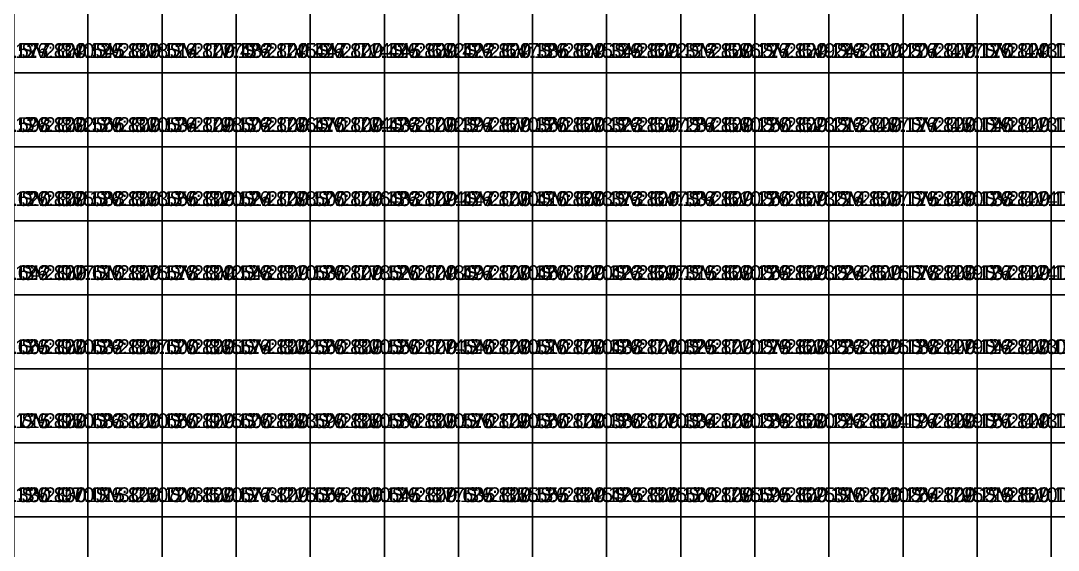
# Model space of a CAD drawing. Header units: metres. Extents: x 287857 to 287981, y 62957 to 63018.
# Drawn here: x 287898.02 to 287912.02, y 62964.38 to 62971.53 of the extents above; entities that cross this region are included whole.
import ezdxf

# ---------------------------------------------------------------- set-up
doc = ezdxf.new("R2010")
doc.units = ezdxf.units.M
doc.layers.add('CORR-CUT', color=7, linetype='Continuous', true_color=0x3b82f6)
doc.layers.add('CORR-DIFF-TXT', color=7, linetype='Continuous', true_color=0xffffff)

msp = doc.modelspace()

# ---------------------------------------------------------------- linework, layer by layer
at = {"layer": 'CORR-CUT'}
for points in [[(287897.925, 62970.831, 129.545), (287898.925, 62970.831, 129.545), (287898.925, 62971.831, 129.545), (287897.925, 62971.831, 129.545), (287897.925, 62970.831, 129.545)], [(287898.925, 62970.831, 129.514), (287899.925, 62970.831, 129.514), (287899.925, 62971.831, 129.514), (287898.925, 62971.831, 129.514), (287898.925, 62970.831, 129.514)], [(287899.925, 62970.831, 129.482), (287900.925, 62970.831, 129.482), (287900.925, 62971.831, 129.482), (287899.925, 62971.831, 129.482), (287899.925, 62970.831, 129.482)], [(287900.925, 62970.831, 129.447), (287901.925, 62970.831, 129.447), (287901.925, 62971.831, 129.447), (287900.925, 62971.831, 129.447), (287900.925, 62970.831, 129.447)], [(287901.925, 62970.831, 129.445), (287902.925, 62970.831, 129.445), (287902.925, 62971.831, 129.445), (287901.925, 62971.831, 129.445), (287901.925, 62970.831, 129.445)], [(287902.925, 62970.831, 129.422), (287903.925, 62970.831, 129.422), (287903.925, 62971.831, 129.422), (287902.925, 62971.831, 129.422), (287902.925, 62970.831, 129.422)], [(287903.925, 62970.831, 129.386), (287904.925, 62970.831, 129.386), (287904.925, 62971.831, 129.386), (287903.925, 62971.831, 129.386), (287903.925, 62970.831, 129.386)], [(287904.925, 62970.831, 129.349), (287905.925, 62970.831, 129.349), (287905.925, 62971.831, 129.349), (287904.925, 62971.831, 129.349), (287904.925, 62970.831, 129.349)], [(287905.925, 62970.831, 129.312), (287906.925, 62970.831, 129.312), (287906.925, 62971.831, 129.312), (287905.925, 62971.831, 129.312), (287905.925, 62970.831, 129.312)], [(287906.925, 62970.831, 129.277), (287907.925, 62970.831, 129.277), (287907.925, 62971.831, 129.277), (287906.925, 62971.831, 129.277), (287906.925, 62970.831, 129.277)], [(287907.925, 62970.831, 129.243), (287908.925, 62970.831, 129.243), (287908.925, 62971.831, 129.243), (287907.925, 62971.831, 129.243), (287907.925, 62970.831, 129.243)], [(287908.925, 62970.831, 129.207), (287909.925, 62970.831, 129.207), (287909.925, 62971.831, 129.207), (287908.925, 62971.831, 129.207), (287908.925, 62970.831, 129.207)], [(287909.925, 62970.831, 129.17), (287910.925, 62970.831, 129.17), (287910.925, 62971.831, 129.17), (287909.925, 62971.831, 129.17), (287909.925, 62970.831, 129.17)], [(287910.925, 62970.831, 129.133), (287911.925, 62970.831, 129.133), (287911.925, 62971.831, 129.133), (287910.925, 62971.831, 129.133), (287910.925, 62970.831, 129.133)], [(287911.925, 62970.831, 129.097), (287912.925, 62970.831, 129.097), (287912.925, 62971.831, 129.097), (287911.925, 62971.831, 129.097), (287911.925, 62970.831, 129.097)], [(287897.925, 62969.831, 129.566), (287898.925, 62969.831, 129.566), (287898.925, 62970.831, 129.566), (287897.925, 62970.831, 129.566), (287897.925, 62969.831, 129.566)], [(287898.925, 62969.831, 129.534), (287899.925, 62969.831, 129.534), (287899.925, 62970.831, 129.534), (287898.925, 62970.831, 129.534), (287898.925, 62969.831, 129.534)], [(287899.925, 62969.831, 129.502), (287900.925, 62969.831, 129.502), (287900.925, 62970.831, 129.502), (287899.925, 62970.831, 129.502), (287899.925, 62969.831, 129.502)], [(287900.925, 62969.831, 129.47), (287901.925, 62969.831, 129.47), (287901.925, 62970.831, 129.47), (287900.925, 62970.831, 129.47), (287900.925, 62969.831, 129.47)], [(287901.925, 62969.831, 129.433), (287902.925, 62969.831, 129.433), (287902.925, 62970.831, 129.433), (287901.925, 62970.831, 129.433), (287901.925, 62969.831, 129.433)], [(287902.925, 62969.831, 129.397), (287903.925, 62969.831, 129.397), (287903.925, 62970.831, 129.397), (287902.925, 62970.831, 129.397), (287902.925, 62969.831, 129.397)], [(287903.925, 62969.831, 129.36), (287904.925, 62969.831, 129.36), (287904.925, 62970.831, 129.36), (287903.925, 62970.831, 129.36), (287903.925, 62969.831, 129.36)], [(287904.925, 62969.831, 129.323), (287905.925, 62969.831, 129.323), (287905.925, 62970.831, 129.323), (287904.925, 62970.831, 129.323), (287904.925, 62969.831, 129.323)], [(287905.925, 62969.831, 129.287), (287906.925, 62969.831, 129.287), (287906.925, 62970.831, 129.287), (287905.925, 62970.831, 129.287), (287905.925, 62969.831, 129.287)], [(287906.925, 62969.831, 129.25), (287907.925, 62969.831, 129.25), (287907.925, 62970.831, 129.25), (287906.925, 62970.831, 129.25), (287906.925, 62969.831, 129.25)], [(287907.925, 62969.831, 129.213), (287908.925, 62969.831, 129.213), (287908.925, 62970.831, 129.213), (287907.925, 62970.831, 129.213), (287907.925, 62969.831, 129.213)], [(287908.925, 62969.831, 129.177), (287909.925, 62969.831, 129.177), (287909.925, 62970.831, 129.177), (287908.925, 62970.831, 129.177), (287908.925, 62969.831, 129.177)], [(287909.925, 62969.831, 129.14), (287910.925, 62969.831, 129.14), (287910.925, 62970.831, 129.14), (287909.925, 62970.831, 129.14), (287909.925, 62969.831, 129.14)], [(287910.925, 62969.831, 129.103), (287911.925, 62969.831, 129.103), (287911.925, 62970.831, 129.103), (287910.925, 62970.831, 129.103), (287910.925, 62969.831, 129.103)], [(287911.925, 62969.831, 129.067), (287912.925, 62969.831, 129.067), (287912.925, 62970.831, 129.067), (287911.925, 62970.831, 129.067), (287911.925, 62969.831, 129.067)], [(287897.925, 62968.831, 129.588), (287898.925, 62968.831, 129.588), (287898.925, 62969.831, 129.588), (287897.925, 62969.831, 129.588), (287897.925, 62968.831, 129.588)], [(287898.925, 62968.831, 129.556), (287899.925, 62968.831, 129.556), (287899.925, 62969.831, 129.556), (287898.925, 62969.831, 129.556), (287898.925, 62968.831, 129.556)], [(287899.925, 62968.831, 129.524), (287900.925, 62968.831, 129.524), (287900.925, 62969.831, 129.524), (287899.925, 62969.831, 129.524), (287899.925, 62968.831, 129.524)], [(287900.925, 62968.831, 129.5), (287901.925, 62968.831, 129.5), (287901.925, 62969.831, 129.5), (287900.925, 62969.831, 129.5), (287900.925, 62968.831, 129.5)], [(287901.925, 62968.831, 129.483), (287902.925, 62968.831, 129.483), (287902.925, 62969.831, 129.483), (287901.925, 62969.831, 129.483), (287901.925, 62968.831, 129.483)], [(287902.925, 62968.831, 129.447), (287903.925, 62968.831, 129.447), (287903.925, 62969.831, 129.447), (287902.925, 62969.831, 129.447), (287902.925, 62968.831, 129.447)], [(287903.925, 62968.831, 129.41), (287904.925, 62968.831, 129.41), (287904.925, 62969.831, 129.41), (287903.925, 62969.831, 129.41), (287903.925, 62968.831, 129.41)], [(287904.925, 62968.831, 129.373), (287905.925, 62968.831, 129.373), (287905.925, 62969.831, 129.373), (287904.925, 62969.831, 129.373), (287904.925, 62968.831, 129.373)], [(287905.925, 62968.831, 129.337), (287906.925, 62968.831, 129.337), (287906.925, 62969.831, 129.337), (287905.925, 62969.831, 129.337), (287905.925, 62968.831, 129.337)], [(287906.925, 62968.831, 129.26), (287907.925, 62968.831, 129.26), (287907.925, 62969.831, 129.26), (287906.925, 62969.831, 129.26), (287906.925, 62968.831, 129.26)], [(287907.925, 62968.831, 129.214), (287908.925, 62968.831, 129.214), (287908.925, 62969.831, 129.214), (287907.925, 62969.831, 129.214), (287907.925, 62968.831, 129.214)], [(287908.925, 62968.831, 129.175), (287909.925, 62968.831, 129.175), (287909.925, 62969.831, 129.175), (287908.925, 62969.831, 129.175), (287908.925, 62968.831, 129.175)], [(287909.925, 62968.831, 129.138), (287910.925, 62968.831, 129.138), (287910.925, 62969.831, 129.138), (287909.925, 62969.831, 129.138), (287909.925, 62968.831, 129.138)], [(287910.925, 62968.831, 129.102), (287911.925, 62968.831, 129.102), (287911.925, 62969.831, 129.102), (287910.925, 62969.831, 129.102), (287910.925, 62968.831, 129.102)], [(287911.925, 62968.831, 129.065), (287912.925, 62968.831, 129.065), (287912.925, 62969.831, 129.065), (287911.925, 62969.831, 129.065), (287911.925, 62968.831, 129.065)], [(287897.925, 62967.831, 129.61), (287898.925, 62967.831, 129.61), (287898.925, 62968.831, 129.61), (287897.925, 62968.831, 129.61), (287897.925, 62967.831, 129.61)], [(287898.925, 62967.831, 129.578), (287899.925, 62967.831, 129.578), (287899.925, 62968.831, 129.578), (287898.925, 62968.831, 129.578), (287898.925, 62967.831, 129.578)], [(287899.925, 62967.831, 129.548), (287900.925, 62967.831, 129.548), (287900.925, 62968.831, 129.548), (287899.925, 62968.831, 129.548), (287899.925, 62967.831, 129.548)], [(287900.925, 62967.831, 129.53), (287901.925, 62967.831, 129.53), (287901.925, 62968.831, 129.53), (287900.925, 62968.831, 129.53), (287900.925, 62967.831, 129.53)], [(287901.925, 62967.831, 129.52), (287902.925, 62967.831, 129.52), (287902.925, 62968.831, 129.52), (287901.925, 62968.831, 129.52), (287901.925, 62967.831, 129.52)], [(287902.925, 62967.831, 129.497), (287903.925, 62967.831, 129.497), (287903.925, 62968.831, 129.497), (287902.925, 62968.831, 129.497), (287902.925, 62967.831, 129.497)], [(287903.925, 62967.831, 129.46), (287904.925, 62967.831, 129.46), (287904.925, 62968.831, 129.46), (287903.925, 62968.831, 129.46), (287903.925, 62967.831, 129.46)], [(287904.925, 62967.831, 129.423), (287905.925, 62967.831, 129.423), (287905.925, 62968.831, 129.423), (287904.925, 62968.831, 129.423), (287904.925, 62967.831, 129.423)], [(287905.925, 62967.831, 129.315), (287906.925, 62967.831, 129.315), (287906.925, 62968.831, 129.315), (287905.925, 62968.831, 129.315), (287905.925, 62967.831, 129.315)], [(287906.925, 62967.831, 129.269), (287907.925, 62967.831, 129.269), (287907.925, 62968.831, 129.269), (287906.925, 62968.831, 129.269), (287906.925, 62967.831, 129.269)], [(287907.925, 62967.831, 129.224), (287908.925, 62967.831, 129.224), (287908.925, 62968.831, 129.224), (287907.925, 62968.831, 129.224), (287907.925, 62967.831, 129.224)], [(287908.925, 62967.831, 129.178), (287909.925, 62967.831, 129.178), (287909.925, 62968.831, 129.178), (287908.925, 62968.831, 129.178), (287908.925, 62967.831, 129.178)], [(287909.925, 62967.831, 129.137), (287910.925, 62967.831, 129.137), (287910.925, 62968.831, 129.137), (287909.925, 62968.831, 129.137), (287909.925, 62967.831, 129.137)], [(287910.925, 62967.831, 129.1), (287911.925, 62967.831, 129.1), (287911.925, 62968.831, 129.1), (287910.925, 62968.831, 129.1), (287910.925, 62967.831, 129.1)], [(287911.925, 62967.831, 129.063), (287912.925, 62967.831, 129.063), (287912.925, 62968.831, 129.063), (287911.925, 62968.831, 129.063), (287911.925, 62967.831, 129.063)], [(287897.925, 62966.831, 129.632), (287898.925, 62966.831, 129.632), (287898.925, 62967.831, 129.632), (287897.925, 62967.831, 129.632), (287897.925, 62966.831, 129.632)], [(287898.925, 62966.831, 129.6), (287899.925, 62966.831, 129.6), (287899.925, 62967.831, 129.6), (287898.925, 62967.831, 129.6), (287898.925, 62966.831, 129.6)], [(287899.925, 62966.831, 129.574), (287900.925, 62966.831, 129.574), (287900.925, 62967.831, 129.574), (287899.925, 62967.831, 129.574), (287899.925, 62966.831, 129.574)], [(287900.925, 62966.831, 129.56), (287901.925, 62966.831, 129.56), (287901.925, 62967.831, 129.56), (287900.925, 62967.831, 129.56), (287900.925, 62966.831, 129.56)], [(287901.925, 62966.831, 129.55), (287902.925, 62966.831, 129.55), (287902.925, 62967.831, 129.55), (287901.925, 62967.831, 129.55), (287901.925, 62966.831, 129.55)], [(287902.925, 62966.831, 129.54), (287903.925, 62966.831, 129.54), (287903.925, 62967.831, 129.54), (287902.925, 62967.831, 129.54), (287902.925, 62966.831, 129.54)], [(287903.925, 62966.831, 129.51), (287904.925, 62966.831, 129.51), (287904.925, 62967.831, 129.51), (287903.925, 62967.831, 129.51), (287903.925, 62966.831, 129.51)], [(287904.925, 62966.831, 129.438), (287905.925, 62966.831, 129.438), (287905.925, 62967.831, 129.438), (287904.925, 62967.831, 129.438), (287904.925, 62966.831, 129.438)], [(287905.925, 62966.831, 129.325), (287906.925, 62966.831, 129.325), (287906.925, 62967.831, 129.325), (287905.925, 62967.831, 129.325), (287905.925, 62966.831, 129.325)], [(287906.925, 62966.831, 129.279), (287907.925, 62966.831, 129.279), (287907.925, 62967.831, 129.279), (287906.925, 62967.831, 129.279), (287906.925, 62966.831, 129.279)], [(287907.925, 62966.831, 129.233), (287908.925, 62966.831, 129.233), (287908.925, 62967.831, 129.233), (287907.925, 62967.831, 129.233), (287907.925, 62966.831, 129.233)], [(287908.925, 62966.831, 129.188), (287909.925, 62966.831, 129.188), (287909.925, 62967.831, 129.188), (287908.925, 62967.831, 129.188), (287908.925, 62966.831, 129.188)], [(287909.925, 62966.831, 129.142), (287910.925, 62966.831, 129.142), (287910.925, 62967.831, 129.142), (287909.925, 62967.831, 129.142), (287909.925, 62966.831, 129.142)], [(287910.925, 62966.831, 129.098), (287911.925, 62966.831, 129.098), (287911.925, 62967.831, 129.098), (287910.925, 62967.831, 129.098), (287910.925, 62966.831, 129.098)], [(287911.925, 62966.831, 129.062), (287912.925, 62966.831, 129.062), (287912.925, 62967.831, 129.062), (287911.925, 62967.831, 129.062), (287911.925, 62966.831, 129.062)], [(287897.925, 62965.831, 129.683), (287898.925, 62965.831, 129.683), (287898.925, 62966.831, 129.683), (287897.925, 62966.831, 129.683), (287897.925, 62965.831, 129.683)], [(287898.925, 62965.831, 129.65), (287899.925, 62965.831, 129.65), (287899.925, 62966.831, 129.65), (287898.925, 62966.831, 129.65), (287898.925, 62965.831, 129.65)], [(287899.925, 62965.831, 129.6), (287900.925, 62965.831, 129.6), (287900.925, 62966.831, 129.6), (287899.925, 62966.831, 129.6), (287899.925, 62965.831, 129.6)], [(287900.925, 62965.831, 129.59), (287901.925, 62965.831, 129.59), (287901.925, 62966.831, 129.59), (287900.925, 62966.831, 129.59), (287900.925, 62965.831, 129.59)], [(287901.925, 62965.831, 129.58), (287902.925, 62965.831, 129.58), (287902.925, 62966.831, 129.58), (287901.925, 62966.831, 129.58), (287901.925, 62965.831, 129.58)], [(287902.925, 62965.831, 129.57), (287903.925, 62965.831, 129.57), (287903.925, 62966.831, 129.57), (287902.925, 62966.831, 129.57), (287902.925, 62965.831, 129.57)], [(287903.925, 62965.831, 129.56), (287904.925, 62965.831, 129.56), (287904.925, 62966.831, 129.56), (287903.925, 62966.831, 129.56), (287903.925, 62965.831, 129.56)], [(287904.925, 62965.831, 129.38), (287905.925, 62965.831, 129.38), (287905.925, 62966.831, 129.38), (287904.925, 62966.831, 129.38), (287904.925, 62965.831, 129.38)], [(287905.925, 62965.831, 129.334), (287906.925, 62965.831, 129.334), (287906.925, 62966.831, 129.334), (287905.925, 62966.831, 129.334), (287905.925, 62965.831, 129.334)], [(287906.925, 62965.831, 129.289), (287907.925, 62965.831, 129.289), (287907.925, 62966.831, 129.289), (287906.925, 62966.831, 129.289), (287906.925, 62965.831, 129.289)], [(287907.925, 62965.831, 129.243), (287908.925, 62965.831, 129.243), (287908.925, 62966.831, 129.243), (287907.925, 62966.831, 129.243), (287907.925, 62965.831, 129.243)], [(287908.925, 62965.831, 129.197), (287909.925, 62965.831, 129.197), (287909.925, 62966.831, 129.197), (287908.925, 62966.831, 129.197), (287908.925, 62965.831, 129.197)], [(287909.925, 62965.831, 129.151), (287910.925, 62965.831, 129.151), (287910.925, 62966.831, 129.151), (287909.925, 62966.831, 129.151), (287909.925, 62965.831, 129.151)], [(287910.925, 62965.831, 129.106), (287911.925, 62965.831, 129.106), (287911.925, 62966.831, 129.106), (287910.925, 62966.831, 129.106), (287910.925, 62965.831, 129.106)], [(287911.925, 62965.831, 129.06), (287912.925, 62965.831, 129.06), (287912.925, 62966.831, 129.06), (287911.925, 62966.831, 129.06), (287911.925, 62965.831, 129.06)], [(287897.925, 62964.831, 130.015), (287898.925, 62964.831, 130.015), (287898.925, 62965.831, 130.015), (287897.925, 62965.831, 130.015), (287897.925, 62964.831, 130.015)], [(287898.925, 62964.831, 129.7), (287899.925, 62964.831, 129.7), (287899.925, 62965.831, 129.7), (287898.925, 62965.831, 129.7), (287898.925, 62964.831, 129.7)], [(287899.925, 62964.831, 129.677), (287900.925, 62964.831, 129.677), (287900.925, 62965.831, 129.677), (287899.925, 62965.831, 129.677), (287899.925, 62964.831, 129.677)], [(287900.925, 62964.831, 129.655), (287901.925, 62964.831, 129.655), (287901.925, 62965.831, 129.655), (287900.925, 62965.831, 129.655), (287900.925, 62964.831, 129.655)], [(287901.925, 62964.831, 129.645), (287902.925, 62964.831, 129.645), (287902.925, 62965.831, 129.645), (287901.925, 62965.831, 129.645), (287901.925, 62964.831, 129.645)], [(287902.925, 62964.831, 129.635), (287903.925, 62964.831, 129.635), (287903.925, 62965.831, 129.635), (287902.925, 62965.831, 129.635), (287902.925, 62964.831, 129.635)], [(287903.925, 62964.831, 129.555), (287904.925, 62964.831, 129.555), (287904.925, 62965.831, 129.555), (287903.925, 62965.831, 129.555), (287903.925, 62964.831, 129.555)], [(287904.925, 62964.831, 129.425), (287905.925, 62964.831, 129.425), (287905.925, 62965.831, 129.425), (287904.925, 62965.831, 129.425), (287904.925, 62964.831, 129.425)], [(287905.925, 62964.831, 129.56), (287906.925, 62964.831, 129.56), (287906.925, 62965.831, 129.56), (287905.925, 62965.831, 129.56), (287905.925, 62964.831, 129.56)], [(287906.925, 62964.831, 129.595), (287907.925, 62964.831, 129.595), (287907.925, 62965.831, 129.595), (287906.925, 62965.831, 129.595), (287906.925, 62964.831, 129.595)], [(287907.925, 62964.831, 129.31), (287908.925, 62964.831, 129.31), (287908.925, 62965.831, 129.31), (287907.925, 62965.831, 129.31), (287907.925, 62964.831, 129.31)], [(287908.925, 62964.831, 129.264), (287909.925, 62964.831, 129.264), (287909.925, 62965.831, 129.264), (287908.925, 62965.831, 129.264), (287908.925, 62964.831, 129.264)], [(287909.925, 62964.831, 129.219), (287910.925, 62964.831, 129.219), (287910.925, 62965.831, 129.219), (287909.925, 62965.831, 129.219), (287909.925, 62964.831, 129.219)], [(287910.925, 62964.831, 129.173), (287911.925, 62964.831, 129.173), (287911.925, 62965.831, 129.173), (287910.925, 62965.831, 129.173), (287910.925, 62964.831, 129.173)], [(287911.925, 62964.831, 129.15), (287912.925, 62964.831, 129.15), (287912.925, 62965.831, 129.15), (287911.925, 62965.831, 129.15), (287911.925, 62964.831, 129.15)], [(287897.925, 62963.831, 130.63), (287898.925, 62963.831, 130.63), (287898.925, 62964.831, 130.63), (287897.925, 62964.831, 130.63), (287897.925, 62963.831, 130.63)], [(287898.925, 62963.831, 130.022), (287899.925, 62963.831, 130.022), (287899.925, 62964.831, 130.022), (287898.925, 62964.831, 130.022), (287898.925, 62963.831, 130.022)], [(287899.925, 62963.831, 129.735), (287900.925, 62963.831, 129.735), (287900.925, 62964.831, 129.735), (287899.925, 62964.831, 129.735), (287899.925, 62963.831, 129.735)], [(287900.925, 62963.831, 129.722), (287901.925, 62963.831, 129.722), (287901.925, 62964.831, 129.722), (287900.925, 62964.831, 129.722), (287900.925, 62963.831, 129.722)], [(287901.925, 62963.831, 129.71), (287902.925, 62963.831, 129.71), (287902.925, 62964.831, 129.71), (287901.925, 62964.831, 129.71), (287901.925, 62963.831, 129.71)], [(287902.925, 62963.831, 129.63), (287903.925, 62963.831, 129.63), (287903.925, 62964.831, 129.63), (287902.925, 62964.831, 129.63), (287902.925, 62963.831, 129.63)], [(287903.925, 62963.831, 129.55), (287904.925, 62963.831, 129.55), (287904.925, 62964.831, 129.55), (287903.925, 62964.831, 129.55), (287903.925, 62963.831, 129.55)], [(287904.925, 62963.831, 129.47), (287905.925, 62963.831, 129.47), (287905.925, 62964.831, 129.47), (287904.925, 62964.831, 129.47), (287904.925, 62963.831, 129.47)], [(287905.925, 62963.831, 129.545), (287906.925, 62963.831, 129.545), (287906.925, 62964.831, 129.545), (287905.925, 62964.831, 129.545), (287905.925, 62963.831, 129.545)], [(287906.925, 62963.831, 129.74), (287907.925, 62963.831, 129.74), (287907.925, 62964.831, 129.74), (287906.925, 62964.831, 129.74), (287906.925, 62963.831, 129.74)], [(287907.925, 62963.831, 129.935), (287908.925, 62963.831, 129.935), (287908.925, 62964.831, 129.935), (287907.925, 62964.831, 129.935), (287907.925, 62963.831, 129.935)], [(287908.925, 62963.831, 129.81), (287909.925, 62963.831, 129.81), (287909.925, 62964.831, 129.81), (287908.925, 62964.831, 129.81), (287908.925, 62963.831, 129.81)], [(287909.925, 62963.831, 129.525), (287910.925, 62963.831, 129.525), (287910.925, 62964.831, 129.525), (287909.925, 62964.831, 129.525), (287909.925, 62963.831, 129.525)], [(287910.925, 62963.831, 129.24), (287911.925, 62963.831, 129.24), (287911.925, 62964.831, 129.24), (287910.925, 62964.831, 129.24), (287910.925, 62963.831, 129.24)], [(287911.925, 62963.831, 129.24), (287912.925, 62963.831, 129.24), (287912.925, 62964.831, 129.24), (287911.925, 62964.831, 129.24), (287911.925, 62963.831, 129.24)]]:
    msp.add_polyline3d(points, dxfattribs=at)

# ---------------------------------------------------------------- texts
at = {"layer": 'CORR-DIFF-TXT'}
for s, p in [('SV:129.640 CV:126.800 D:-2.840', (287895.025, 62971.031, 129.64)), ('SV:129.608 CV:126.800 D:-2.808', (287896.025, 62971.031, 129.608)), ('SV:129.577 CV:126.800 D:-2.777', (287897.025, 62971.031, 129.577)), ('SV:129.545 CV:126.800 D:-2.745', (287898.025, 62971.031, 129.545)), ('SV:129.514 CV:126.800 D:-2.714', (287899.025, 62971.031, 129.514)), ('SV:129.482 CV:126.800 D:-2.682', (287900.025, 62971.031, 129.482)), ('SV:129.447 CV:126.800 D:-2.647', (287901.025, 62971.031, 129.447)), ('SV:129.445 CV:126.800 D:-2.645', (287902.025, 62971.031, 129.445)), ('SV:129.422 CV:126.800 D:-2.622', (287903.025, 62971.031, 129.422)), ('SV:129.386 CV:126.800 D:-2.586', (287904.025, 62971.031, 129.386)), ('SV:129.349 CV:126.800 D:-2.549', (287905.025, 62971.031, 129.349)), ('SV:129.312 CV:126.800 D:-2.512', (287906.025, 62971.031, 129.312)), ('SV:129.277 CV:126.800 D:-2.477', (287907.025, 62971.031, 129.277)), ('SV:129.243 CV:126.800 D:-2.443', (287908.025, 62971.031, 129.243)), ('SV:129.207 CV:126.800 D:-2.407', (287909.025, 62971.031, 129.207)), ('SV:129.170 CV:126.800 D:-2.370', (287910.025, 62971.031, 129.17)), ('SV:129.133 CV:126.800 D:-2.333', (287911.025, 62971.031, 129.133)), ('SV:129.662 CV:126.800 D:-2.862', (287895.025, 62970.031, 129.662)), ('SV:129.630 CV:126.800 D:-2.830', (287896.025, 62970.031, 129.63)), ('SV:129.598 CV:126.800 D:-2.798', (287897.025, 62970.031, 129.598)), ('SV:129.566 CV:126.800 D:-2.766', (287898.025, 62970.031, 129.566)), ('SV:129.534 CV:126.800 D:-2.734', (287899.025, 62970.031, 129.534)), ('SV:129.502 CV:126.800 D:-2.702', (287900.025, 62970.031, 129.502)), ('SV:129.470 CV:126.800 D:-2.670', (287901.025, 62970.031, 129.47)), ('SV:129.433 CV:126.800 D:-2.633', (287902.025, 62970.031, 129.433)), ('SV:129.397 CV:126.800 D:-2.597', (287903.025, 62970.031, 129.397)), ('SV:129.360 CV:126.800 D:-2.560', (287904.025, 62970.031, 129.36)), ('SV:129.323 CV:126.800 D:-2.523', (287905.025, 62970.031, 129.323)), ('SV:129.287 CV:126.800 D:-2.487', (287906.025, 62970.031, 129.287)), ('SV:129.250 CV:126.800 D:-2.450', (287907.025, 62970.031, 129.25)), ('SV:129.213 CV:126.800 D:-2.413', (287908.025, 62970.031, 129.213)), ('SV:129.177 CV:126.800 D:-2.377', (287909.025, 62970.031, 129.177)), ('SV:129.140 CV:126.800 D:-2.340', (287910.025, 62970.031, 129.14)), ('SV:129.103 CV:126.800 D:-2.303', (287911.025, 62970.031, 129.103)), ('SV:129.685 CV:126.800 D:-2.885', (287895.025, 62969.031, 129.685)), ('SV:129.653 CV:126.800 D:-2.853', (287896.025, 62969.031, 129.653)), ('SV:129.620 CV:126.800 D:-2.820', (287897.025, 62969.031, 129.62)), ('SV:129.588 CV:126.800 D:-2.788', (287898.025, 62969.031, 129.588)), ('SV:129.556 CV:126.800 D:-2.756', (287899.025, 62969.031, 129.556)), ('SV:129.524 CV:126.800 D:-2.724', (287900.025, 62969.031, 129.524)), ('SV:129.500 CV:126.800 D:-2.700', (287901.025, 62969.031, 129.5)), ('SV:129.483 CV:126.800 D:-2.683', (287902.025, 62969.031, 129.483)), ('SV:129.447 CV:126.800 D:-2.647', (287903.025, 62969.031, 129.447)), ('SV:129.410 CV:126.800 D:-2.610', (287904.025, 62969.031, 129.41)), ('SV:129.373 CV:126.800 D:-2.573', (287905.025, 62969.031, 129.373)), ('SV:129.337 CV:126.800 D:-2.537', (287906.025, 62969.031, 129.337)), ('SV:129.260 CV:126.800 D:-2.460', (287907.025, 62969.031, 129.26)), ('SV:129.214 CV:126.800 D:-2.414', (287908.025, 62969.031, 129.214)), ('SV:129.175 CV:126.800 D:-2.375', (287909.025, 62969.031, 129.175)), ('SV:129.138 CV:126.800 D:-2.338', (287910.025, 62969.031, 129.138)), ('SV:129.102 CV:126.800 D:-2.302', (287911.025, 62969.031, 129.102)), ('SV:129.707 CV:126.800 D:-2.907', (287895.025, 62968.031, 129.707)), ('SV:129.675 CV:126.800 D:-2.875', (287896.025, 62968.031, 129.675)), ('SV:129.642 CV:126.800 D:-2.842', (287897.025, 62968.031, 129.642)), ('SV:129.610 CV:126.800 D:-2.810', (287898.025, 62968.031, 129.61)), ('SV:129.578 CV:126.800 D:-2.778', (287899.025, 62968.031, 129.578)), ('SV:129.548 CV:126.800 D:-2.748', (287900.025, 62968.031, 129.548)), ('SV:129.530 CV:126.800 D:-2.730', (287901.025, 62968.031, 129.53)), ('SV:129.520 CV:126.800 D:-2.720', (287902.025, 62968.031, 129.52)), ('SV:129.497 CV:126.800 D:-2.697', (287903.025, 62968.031, 129.497)), ('SV:129.460 CV:126.800 D:-2.660', (287904.025, 62968.031, 129.46)), ('SV:129.423 CV:126.800 D:-2.623', (287905.025, 62968.031, 129.423)), ('SV:129.315 CV:126.800 D:-2.515', (287906.025, 62968.031, 129.315)), ('SV:129.269 CV:126.800 D:-2.469', (287907.025, 62968.031, 129.269)), ('SV:129.224 CV:126.800 D:-2.424', (287908.025, 62968.031, 129.224)), ('SV:129.178 CV:126.800 D:-2.378', (287909.025, 62968.031, 129.178)), ('SV:129.137 CV:126.800 D:-2.337', (287910.025, 62968.031, 129.137)), ('SV:129.100 CV:126.800 D:-2.300', (287911.025, 62968.031, 129.1)), ('SV:129.730 CV:126.800 D:-2.930', (287895.025, 62967.031, 129.73)), ('SV:129.697 CV:126.800 D:-2.897', (287896.025, 62967.031, 129.697)), ('SV:129.665 CV:126.800 D:-2.865', (287897.025, 62967.031, 129.665)), ('SV:129.632 CV:126.800 D:-2.832', (287898.025, 62967.031, 129.632)), ('SV:129.600 CV:126.800 D:-2.800', (287899.025, 62967.031, 129.6)), ('SV:129.574 CV:126.800 D:-2.774', (287900.025, 62967.031, 129.574)), ('SV:129.560 CV:126.800 D:-2.760', (287901.025, 62967.031, 129.56)), ('SV:129.550 CV:126.800 D:-2.750', (287902.025, 62967.031, 129.55)), ('SV:129.540 CV:126.800 D:-2.740', (287903.025, 62967.031, 129.54)), ('SV:129.510 CV:126.800 D:-2.710', (287904.025, 62967.031, 129.51)), ('SV:129.438 CV:126.800 D:-2.638', (287905.025, 62967.031, 129.438)), ('SV:129.325 CV:126.800 D:-2.525', (287906.025, 62967.031, 129.325)), ('SV:129.279 CV:126.800 D:-2.479', (287907.025, 62967.031, 129.279)), ('SV:129.233 CV:126.800 D:-2.433', (287908.025, 62967.031, 129.233)), ('SV:129.188 CV:126.800 D:-2.388', (287909.025, 62967.031, 129.188)), ('SV:129.142 CV:126.800 D:-2.342', (287910.025, 62967.031, 129.142)), ('SV:129.098 CV:126.800 D:-2.298', (287911.025, 62967.031, 129.098)), ('SV:129.750 CV:126.800 D:-2.950', (287895.025, 62966.031, 129.75)), ('SV:130.030 CV:126.800 D:-3.230', (287896.025, 62966.031, 130.03)), ('SV:129.715 CV:126.800 D:-2.915', (287897.025, 62966.031, 129.715)), ('SV:129.683 CV:126.800 D:-2.883', (287898.025, 62966.031, 129.683)), ('SV:129.650 CV:126.800 D:-2.850', (287899.025, 62966.031, 129.65)), ('SV:129.600 CV:126.800 D:-2.800', (287900.025, 62966.031, 129.6)), ('SV:129.590 CV:126.800 D:-2.790', (287901.025, 62966.031, 129.59)), ('SV:129.580 CV:126.800 D:-2.780', (287902.025, 62966.031, 129.58)), ('SV:129.570 CV:126.800 D:-2.770', (287903.025, 62966.031, 129.57)), ('SV:129.560 CV:126.800 D:-2.760', (287904.025, 62966.031, 129.56)), ('SV:129.380 CV:126.800 D:-2.580', (287905.025, 62966.031, 129.38)), ('SV:129.334 CV:126.800 D:-2.534', (287906.025, 62966.031, 129.334)), ('SV:129.289 CV:126.800 D:-2.489', (287907.025, 62966.031, 129.289)), ('SV:129.243 CV:126.800 D:-2.443', (287908.025, 62966.031, 129.243)), ('SV:129.197 CV:126.800 D:-2.397', (287909.025, 62966.031, 129.197)), ('SV:129.151 CV:126.800 D:-2.351', (287910.025, 62966.031, 129.151)), ('SV:129.106 CV:126.800 D:-2.306', (287911.025, 62966.031, 129.106)), ('SV:129.770 CV:126.800 D:-2.970', (287895.025, 62965.031, 129.77)), ('SV:130.050 CV:126.800 D:-3.250', (287896.025, 62965.031, 130.05)), ('SV:130.330 CV:126.800 D:-3.530', (287897.025, 62965.031, 130.33)), ('SV:130.015 CV:126.800 D:-3.215', (287898.025, 62965.031, 130.015)), ('SV:129.700 CV:126.800 D:-2.900', (287899.025, 62965.031, 129.7)), ('SV:129.677 CV:126.800 D:-2.877', (287900.025, 62965.031, 129.677)), ('SV:129.655 CV:126.800 D:-2.855', (287901.025, 62965.031, 129.655)), ('SV:129.645 CV:126.800 D:-2.845', (287902.025, 62965.031, 129.645)), ('SV:129.635 CV:126.800 D:-2.835', (287903.025, 62965.031, 129.635)), ('SV:129.555 CV:126.800 D:-2.755', (287904.025, 62965.031, 129.555)), ('SV:129.425 CV:126.800 D:-2.625', (287905.025, 62965.031, 129.425)), ('SV:129.560 CV:126.800 D:-2.760', (287906.025, 62965.031, 129.56)), ('SV:129.595 CV:126.800 D:-2.795', (287907.025, 62965.031, 129.595)), ('SV:129.310 CV:126.800 D:-2.510', (287908.025, 62965.031, 129.31)), ('SV:129.264 CV:126.800 D:-2.464', (287909.025, 62965.031, 129.264)), ('SV:129.219 CV:126.800 D:-2.419', (287910.025, 62965.031, 129.219)), ('SV:129.173 CV:126.800 D:-2.373', (287911.025, 62965.031, 129.173))]:
    msp.add_text(s, height=0.2, dxfattribs=at).set_placement(p)

doc.saveas('drawing.dxf')
